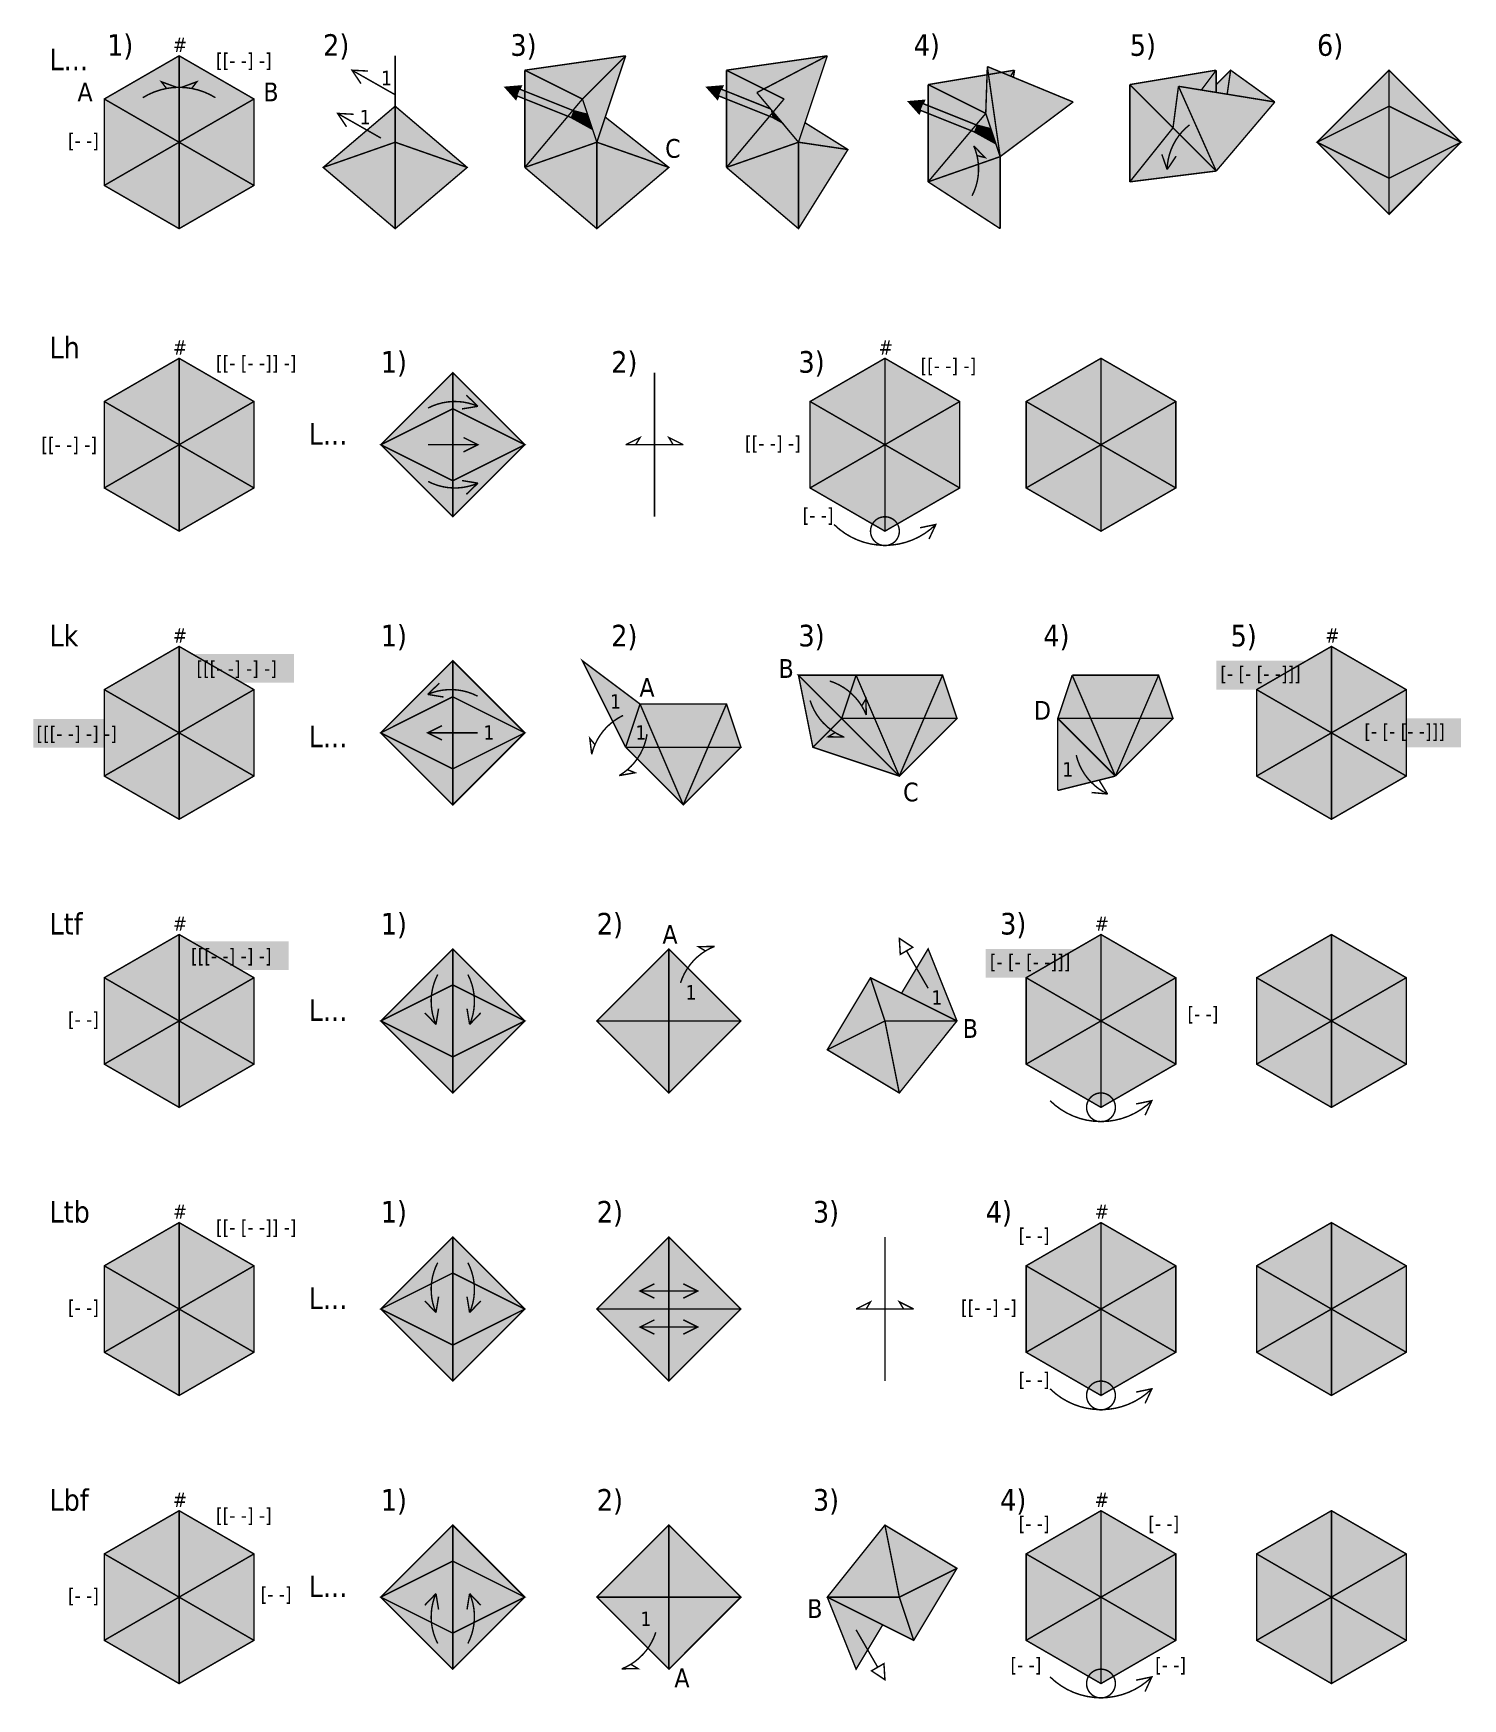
# Model space of a CAD drawing. Header units: inches. Extents: x -12.5 to 77.3, y -38.9 to 8.1.
# Drawn here: x 25.99 to 35.91, y -15.21 to -3.64 of the extents above; entities that cross this region are included whole.
import ezdxf

# ---------------------------------------------------------------- set-up
doc = ezdxf.new("R2010")
doc.units = ezdxf.units.IN
doc.header["$LTSCALE"] = 0.2
doc.header["$MEASUREMENT"] = 0
for name, pattern in [('crease . . . . .', [0.4, 0.2, -0.2]), ('mountain __ . . __ . .', [1.25, 0.5, -0.25, 0, -0.25, 0, -0.25]), ('valley __ __ __', [0.75, 0.5, -0.25])]:
    doc.linetypes.add(name, pattern=pattern)
for name, color, linetype in [('arrow-back', 250, 'Continuous'), ('edge', 7, 'Continuous'), ('face-1', 151, 'Continuous'), ('face-2', 91, 'Continuous'), ('face-3', 11, 'Continuous'), ('face-4', 191, 'Continuous'), ('face-5', 51, 'Continuous'), ('face-6', 33, 'Continuous'), ('face-7', 253, 'Continuous'), ('hinge', 250, 'crease . . . . .'), ('mountain', 12, 'mountain __ . . __ . .'), ('valley', 143, 'valley __ __ __'), ('z-labels', 94, 'Continuous'), ('z-pats', 251, 'Continuous')]:
    doc.layers.add(name, color=color, linetype=linetype)
doc.styles.add('labels', font='')
doc.styles.get('labels').set_extended_font_data('Tahoma')

msp = doc.modelspace()

# ---------------------------------------------------------------- linework, layer by layer
at = {"const_width": 0.01}
for points in [[(28.262257, -3.992866), (28.262257, -3.992866), (28.2, -3.9), (28.311647, -3.905914)], [(28.501215, -4.071093), (28.2, -3.9)], [(35.4, -4.65), (35.4, -4.15)], [(28.162257, -4.292866), (28.162257, -4.292866), (28.1, -4.2), (28.211647, -4.205914)], [(28.401215, -4.371093), (28.1, -4.2)], [(33.822559, -4.484091), (33.859327, -4.589676)], [(33.921734, -4.49691), (33.859327, -4.589676)], [(28.96425, -6.251295), (29.074574, -6.233162)], [(28.993873, -6.155783), (29.074574, -6.233162)], [(28.9, -6.75), (28.9, -6.25)], [(28.974574, -6.45), (28.974574, -6.45), (29.074574, -6.5), (28.974574, -6.55)], [(28.728159, -6.5), (29.074574, -6.5)], [(28.96425, -6.748705), (29.074574, -6.766838)], [(28.993873, -6.844217), (29.074574, -6.766838)], [(32.2062, -7.154834), (32.2062, -7.154834), (32.253553, -7.053553), (32.144117, -7.076439)], [(28.806127, -8.155783), (28.725426, -8.233162)], [(28.83575, -8.251295), (28.725426, -8.233162)], [(28.9, -8.75), (28.9, -8.25)], [(28.825426, -8.45), (28.825426, -8.45), (28.725426, -8.5), (28.825426, -8.55)], [(29.071841, -8.5), (28.725426, -8.5)], [(33.387234, -8.829323), (33.445716, -8.924613)], [(33.334395, -8.914224), (33.445716, -8.924613)], [(32.4, -10.5), (32.2, -10), (32.015385, -10.307692)], [(32.2, -10.273205), (32.05, -10.013397)], [(28.9, -10.75), (28.9, -10.25)], [(28.705783, -10.443873), (28.783162, -10.524574)], [(28.801295, -10.41425), (28.783162, -10.524574)], [(28.998705, -10.41425), (29.016838, -10.524574)], [(29.094217, -10.443873), (29.016838, -10.524574)], [(33.7062, -11.154834), (33.7062, -11.154834), (33.753553, -11.053553), (33.644117, -11.076439)], [(28.9, -12.75), (28.9, -12.25)], [(30.3, -12.325), (30.3, -12.325), (30.2, -12.375), (30.3, -12.425)], [(30.2, -12.375), (30.6, -12.375)], [(30.5, -12.325), (30.5, -12.325), (30.6, -12.375), (30.5, -12.425)], [(28.705783, -12.443873), (28.783162, -12.524574)], [(28.801295, -12.41425), (28.783162, -12.524574)], [(28.998705, -12.41425), (29.016838, -12.524574)], [(29.094217, -12.443873), (29.016838, -12.524574)], [(30.3, -12.675), (30.3, -12.675), (30.2, -12.625), (30.3, -12.575)], [(30.5, -12.675), (30.5, -12.675), (30.6, -12.625), (30.5, -12.575)], [(30.2, -12.625), (30.6, -12.625)], [(33.7062, -13.154834), (33.7062, -13.154834), (33.753553, -13.053553), (33.644117, -13.076439)], [(28.9, -14.75), (28.9, -14.25)], [(28.705783, -14.556127), (28.783162, -14.475426)], [(28.801295, -14.58575), (28.783162, -14.475426)], [(28.998705, -14.58575), (29.016838, -14.475426)], [(29.094217, -14.556127), (29.016838, -14.475426)], [(31.5, -14.5), (31.7, -15), (31.884615, -14.692308)], [(31.7, -14.726795), (31.85, -14.986603)], [(33.7062, -15.154834), (33.7062, -15.154834), (33.753553, -15.053553), (33.644117, -15.076439)]]:
    msp.add_lwpolyline(points, dxfattribs=at)
for points in [[(34.9, -4.4), (35.4, -3.9), (35.9, -4.4), (35.4, -4.9)], [(29.365824, -4.032416), (29.375109, -4.009205), (29.263691, -4.018489), (29.33797, -4.102052), (29.347254, -4.07884), (29.718645, -4.227397), (29.857695, -4.304147), (29.825382, -4.203618), (29.737215, -4.180973)], [(30.765824, -4.032416), (30.775109, -4.009205), (30.663691, -4.018489), (30.73797, -4.102052), (30.747254, -4.07884), (31.118645, -4.227397), (31.18817, -4.265772), (31.105608, -4.16833), (31.105608, -4.16833)], [(32.165824, -4.132416), (32.175109, -4.109205), (32.063691, -4.118489), (32.13797, -4.202052), (32.147254, -4.17884), (32.518645, -4.327397), (32.657695, -4.404147), (32.625382, -4.303618), (32.537215, -4.280973)], [(28.4, -6.5), (28.9, -6), (29.4, -6.5), (28.9, -7)], [(28.4, -8.5), (28.9, -8), (29.4, -8.5), (28.9, -9)], [(32.006699, -10.038397), (32.006699, -10.038397), (32, -9.926795), (32.093301, -9.988397)], [(28.4, -10.5), (28.9, -10), (29.4, -10.5), (28.9, -11)], [(29.9, -10.5), (30.4, -10), (30.9, -10.5), (30.4, -11)], [(32, -11), (31.5, -10.7), (31.8, -10.2), (32.4, -10.5)], [(28.4, -12.5), (28.9, -12), (29.4, -12.5), (28.9, -13)], [(29.9, -12.5), (30.4, -12), (30.9, -12.5), (30.4, -13)], [(28.4, -14.5), (28.9, -14), (29.4, -14.5), (28.9, -15)], [(29.9, -14.5), (30.4, -14), (30.9, -14.5), (30.4, -15)], [(31.9, -14), (32.4, -14.3), (32.1, -14.8), (31.5, -14.5)], [(31.893301, -14.961603), (31.893301, -14.961603), (31.9, -15.073205), (31.806699, -15.011603)]]:
    msp.add_lwpolyline(points, close=True, dxfattribs=at)
for points in [[(34.014492, -4.27972, 0.226312), (33.859327, -4.589676, -0.290796)], [(28.728159, -6.245236, -0.226312), (29.074574, -6.233162, 0.290796)], [(28.728159, -6.754764, 0.226312), (29.074574, -6.766838, -0.290796)], [(31.546447, -7.053553, 0.410434), (32.253553, -7.053553, -0.610292)], [(31.9, -7.2, 1), (31.9, -7, 1), (31.9, -7.2, -0.414214)], [(29.071841, -8.245236, 0.226312), (28.725426, -8.233162, -0.290796)], [(33.228159, -8.654764, 0.226312), (33.445716, -8.924613, -0.290796)], [(28.795236, -10.178159, 0.226312), (28.783162, -10.524574, -0.290796)], [(29.004764, -10.178159, -0.226312), (29.016838, -10.524574, 0.290796)], [(33.046447, -11.053553, 0.410434), (33.753553, -11.053553, -0.610292)], [(33.4, -11.2, 1), (33.4, -11, 1), (33.4, -11.2, -0.414214)], [(28.795236, -12.178159, 0.226312), (28.783162, -12.524574, -0.290796)], [(29.004764, -12.178159, -0.226312), (29.016838, -12.524574, 0.290796)], [(33.046447, -13.053553, 0.410434), (33.753553, -13.053553, -0.610292)], [(33.4, -13.2, 1), (33.4, -13, 1), (33.4, -13.2, -0.414214)], [(28.795236, -14.821841, -0.226312), (28.783162, -14.475426, 0.290796)], [(29.004764, -14.821841, 0.226312), (29.016838, -14.475426, -0.290796)], [(33.4, -15.2, 1), (33.4, -15, 1), (33.4, -15.2, -0.414214)], [(33.046447, -15.053553, 0.410434), (33.753553, -15.053553, -0.610292)]]:
    msp.add_lwpolyline(points, format="xyb", dxfattribs=at)
at = {"color": 254}
for points in [[(29.375109, -4.009205), (29.263691, -4.018489), (29.33797, -4.102052)], [(29.365824, -4.032416), (29.347254, -4.07884), (29.737215, -4.180973), (29.718645, -4.227397)], [(30.775109, -4.009205), (30.663691, -4.018489), (30.73797, -4.102052)], [(30.765824, -4.032416), (30.747254, -4.07884), (31.105608, -4.16833), (31.118645, -4.227397)], [(32.175109, -4.109205), (32.063691, -4.118489), (32.13797, -4.202052)], [(32.165824, -4.132416), (32.147254, -4.17884), (32.537215, -4.280973), (32.518645, -4.327397)], [(29.718645, -4.227397), (29.737215, -4.180973), (29.857695, -4.304147), (29.825382, -4.203618)], [(31.118645, -4.227397), (31.105608, -4.16833), (31.18817, -4.265772), (31.105608, -4.16833)], [(32.518645, -4.327397), (32.537215, -4.280973), (32.657695, -4.404147), (32.625382, -4.303618)], [(27.798617, -7.951597), (27.798617, -8.151597), (27.098617, -7.951597), (27.098617, -8.151597)], [(34.9, -8), (34.9, -8.2), (34.2, -8), (34.2, -8.2)], [(26.687706, -8.403494), (26.687706, -8.603494), (25.987706, -8.403494), (25.987706, -8.603494)], [(35.9, -8.4), (35.9, -8.6), (35.2, -8.4), (35.2, -8.6)], [(27.760959, -9.947473), (27.760959, -10.147473), (27.060959, -9.947473), (27.060959, -10.147473)], [(33.3, -10), (33.3, -10.2), (32.6, -10), (32.6, -10.2)]]:
    msp.add_solid(points, dxfattribs=at)
at = {"layer": 'arrow-back', "const_width": 0.01}
for points in [[(26.747794, -4.090698, -0.285476), (27.252206, -4.090698, 0.290796)], [(32.504764, -4.771841, 0.226312), (32.516838, -4.425426, -0.290796)], [(31.516914, -8.140219, -0.226312), (31.770404, -8.376634, 0.290796)], [(31.380888, -8.276245, 0.226312), (31.617303, -8.529735, -0.290796)], [(30.08196, -8.379361, 0.226312), (29.864452, -8.649249, -0.290796)], [(30.248413, -8.509412, -0.226312), (30.054896, -8.796989, 0.290796)], [(30.481089, -10.235944, -0.226312), (30.717504, -9.982454, 0.290796)], [(30.309115, -14.744464, -0.226312), (30.0727, -14.997954, 0.290796)]]:
    msp.add_lwpolyline(points, format="xyb", dxfattribs=at)
for points in [[(26.912368, -4.026554), (26.876947, -3.980236), (26.981926, -4.018699)], [(27.087632, -4.026554), (27.123053, -3.980236), (27.018074, -4.018699)], [(32.537574, -4.492285), (32.594217, -4.506127), (32.516838, -4.425426)], [(30.17, -6.5), (30.2, -6.45), (30.1, -6.5)], [(30.43, -6.5), (30.4, -6.45), (30.5, -6.5)], [(30.1, -6.5), (30.5, -6.5)], [(31.73779, -8.314695), (31.768055, -8.264854), (31.770404, -8.376634)], [(29.887978, -8.58332), (29.850969, -8.538261), (29.864452, -8.649249)], [(31.555364, -8.497121), (31.505523, -8.527386), (31.617303, -8.529735)], [(30.110922, -8.755023), (30.164909, -8.777056), (30.054896, -8.796989)], [(30.655565, -10.015068), (30.605724, -9.984803), (30.717504, -9.982454)], [(31.77, -12.5), (31.8, -12.45), (31.7, -12.5)], [(32.03, -12.5), (32, -12.45), (32.1, -12.5)], [(31.7, -12.5), (32.1, -12.5)], [(30.134639, -14.96534), (30.18448, -14.995605), (30.0727, -14.997954)]]:
    msp.add_lwpolyline(points, dxfattribs=at)
at = {"layer": 'edge', "const_width": 0.01}
for points in [[(27, -5), (27.519615, -4.7), (27.519615, -4.1), (27, -3.8), (26.480385, -4.1), (26.480385, -4.7)], [(28.5, -5), (28, -4.575), (28.5, -4.15), (29, -4.575)], [(27, -7.1), (27.519615, -6.8), (27.519615, -6.2), (27, -5.9), (26.480385, -6.2), (26.480385, -6.8)], [(31.9, -7.1), (32.419615, -6.8), (32.419615, -6.2), (31.9, -5.9), (31.380385, -6.2), (31.380385, -6.8)], [(33.4, -7.1), (33.919615, -6.8), (33.919615, -6.2), (33.4, -5.9), (32.880385, -6.2), (32.880385, -6.8)], [(27, -9.1), (27.519615, -8.8), (27.519615, -8.2), (27, -7.9), (26.480385, -8.2), (26.480385, -8.8)], [(35, -9.1), (35.519615, -8.8), (35.519615, -8.2), (35, -7.9), (34.480385, -8.2), (34.480385, -8.8)], [(27, -11.1), (27.519615, -10.8), (27.519615, -10.2), (27, -9.9), (26.480385, -10.2), (26.480385, -10.8)], [(33.4, -11.1), (33.919615, -10.8), (33.919615, -10.2), (33.4, -9.9), (32.880385, -10.2), (32.880385, -10.8)], [(35, -11.1), (35.519615, -10.8), (35.519615, -10.2), (35, -9.9), (34.480385, -10.2), (34.480385, -10.8)], [(27, -13.1), (27.519615, -12.8), (27.519615, -12.2), (27, -11.9), (26.480385, -12.2), (26.480385, -12.8)], [(33.4, -13.1), (33.919615, -12.8), (33.919615, -12.2), (33.4, -11.9), (32.880385, -12.2), (32.880385, -12.8)], [(35, -13.1), (35.519615, -12.8), (35.519615, -12.2), (35, -11.9), (34.480385, -12.2), (34.480385, -12.8)], [(27, -15.1), (27.519615, -14.8), (27.519615, -14.2), (27, -13.9), (26.480385, -14.2), (26.480385, -14.8)], [(33.4, -15.1), (33.919615, -14.8), (33.919615, -14.2), (33.4, -13.9), (32.880385, -14.2), (32.880385, -14.8)], [(35, -15.1), (35.519615, -14.8), (35.519615, -14.2), (35, -13.9), (34.480385, -14.2), (34.480385, -14.8)]]:
    msp.add_lwpolyline(points, close=True, dxfattribs=at)
for points in [[(30.1, -3.8), (29.4, -3.9)], [(30.1, -3.8), (29.9, -4.4)], [(31.5, -3.8), (30.8, -3.9)], [(31.011055, -4.055645), (31.5, -3.8)], [(31.5, -3.8), (31.3, -4.4)], [(29.4, -4.575), (29.4, -3.9)], [(30.8, -4.575), (30.8, -3.9)], [(32.8, -3.9), (32.2, -4)], [(32.6, -4.2), (32.611023, -3.874593)], [(32.611023, -3.874593), (33.206832, -4.120569)], [(32.8, -3.9), (32.791796, -3.949224)], [(34.2, -3.9), (33.6, -4)], [(34.2, -4), (34.3, -3.9), (34.606832, -4.120569)], [(34.2, -3.9), (34.2, -4.054342)], [(32.2, -4.675), (32.2, -4)], [(33.6, -4.675), (33.6, -4)], [(33.9, -4.3), (33.938006, -4.011692)], [(33.938006, -4.011692), (34.606832, -4.120569)], [(31.011055, -4.055645), (31.3, -4.4)], [(33.206832, -4.120569), (32.7, -4.5)], [(34.2, -4.6), (34.606832, -4.120569)], [(29.4, -4.575), (29.9, -5), (30.4, -4.575), (29.958242, -4.225275)], [(30.8, -4.575), (31.3, -5), (31.643191, -4.450859), (31.345158, -4.264527)], [(32.7, -5), (32.7, -4.5)], [(33.6, -4.675), (34.2, -4.6)], [(32.7, -5), (32.2, -4.675)], [(30.3, -6), (30.3, -7)], [(30.1, -8.6), (29.8, -8), (30.2, -8.3)], [(31.6, -8.4), (31.3, -8.1), (31.7, -8.1)], [(31.3, -8.1), (31.4, -8.6), (32, -8.8)], [(31.7, -8.1), (32.3, -8.1), (32.4, -8.4), (31.6, -8.4)], [(33.1, -8.4), (33.2, -8.1)], [(33.2, -8.1), (33.8, -8.1), (33.9, -8.4), (33.1, -8.4)], [(30.2, -8.3), (30.8, -8.3), (30.9, -8.6), (30.1, -8.6)], [(31.6, -8.4), (32, -8.8), (32.4, -8.4)], [(33.1, -8.4), (33.1, -8.9)], [(33.5, -8.8), (33.9, -8.4)], [(30.1, -8.6), (30.5, -9), (30.9, -8.6)], [(33.1, -8.9), (33.5, -8.8)], [(31.9, -12), (31.9, -13)]]:
    msp.add_lwpolyline(points, dxfattribs=at)
at = {"layer": 'face-1'}
for points in [[(26.480385, -4.1), (27, -4.4), (27, -3.8)], [(27, -3.8), (27, -4.4), (27.519615, -4.1)], [(26.480385, -4.7), (27, -4.4), (26.480385, -4.1)], [(27.519615, -4.1), (27, -4.4), (27.519615, -4.7)], [(28, -4.575), (28.5, -4.4), (28.5, -4.15)], [(28.5, -4.15), (28.5, -4.4), (29, -4.575)], [(29.8, -4.1), (29.9, -4.4), (30.4, -4.575)], [(35.4, -4.65), (35.4, -4.15), (34.9, -4.4)], [(31.345158, -4.264527), (31.3, -4.4), (31.643191, -4.450859)], [(27, -5), (27, -4.4), (26.480385, -4.7)], [(27.519615, -4.7), (27, -4.4), (27, -5)], [(28.5, -5), (28.5, -4.4), (28, -4.575)], [(29, -4.575), (28.5, -4.4), (28.5, -5)], [(29.9, -5), (29.9, -4.4), (29.4, -4.575)], [(30.4, -4.575), (29.9, -4.4), (29.9, -5)], [(31.3, -5), (31.3, -4.4), (30.8, -4.575)], [(31.643191, -4.450859), (31.3, -4.4), (31.3, -5)], [(32.7, -5), (32.7, -4.5), (32.2, -4.675)], [(34.9, -4.4), (35.4, -4.65), (35.4, -4.9)], [(26.480385, -6.2), (27, -6.5), (27, -5.9)], [(27, -5.9), (27, -6.5), (27.519615, -6.2)], [(31.380385, -6.2), (31.9, -6.5), (31.9, -5.9)], [(31.9, -5.9), (31.9, -6.5), (32.419615, -6.2)], [(26.480385, -6.8), (27, -6.5), (26.480385, -6.2)], [(27.519615, -6.2), (27, -6.5), (27.519615, -6.8)], [(31.380385, -6.8), (31.9, -6.5), (31.380385, -6.2)], [(32.419615, -6.2), (31.9, -6.5), (32.419615, -6.8)], [(33.919615, -6.2), (33.4, -6.5), (33.919615, -6.8)], [(28.9, -6.75), (28.9, -6.25), (28.4, -6.5)], [(27, -7.1), (27, -6.5), (26.480385, -6.8)], [(27.519615, -6.8), (27, -6.5), (27, -7.1)], [(28.4, -6.5), (28.9, -6.75), (28.9, -7)], [(26.480385, -8.2), (27, -8.5), (27, -7.9)], [(27, -7.9), (27, -8.5), (27.519615, -8.2)], [(29.8, -8), (30.1, -8.6), (30.2, -8.3)], [(26.480385, -8.8), (27, -8.5), (26.480385, -8.2)], [(27.519615, -8.2), (27, -8.5), (27.519615, -8.8)], [(31.3, -8.1), (31.6, -8.4), (31.7, -8.1)], [(31.3, -8.1), (31.4, -8.6), (31.6, -8.4)], [(34.480385, -8.8), (35, -8.5), (34.480385, -8.2)], [(28.9, -8.75), (28.9, -8.25), (28.4, -8.5)], [(31.6, -8.4), (31.4, -8.6), (32, -8.8)], [(33.1, -8.4), (33.1, -8.9), (33.5, -8.8)], [(27, -9.1), (27, -8.5), (26.480385, -8.8)], [(27.519615, -8.8), (27, -8.5), (27, -9.1)], [(28.4, -8.5), (28.9, -8.75), (28.9, -9)], [(26.480385, -10.2), (27, -10.5), (27, -9.9)], [(27, -9.9), (27, -10.5), (27.519615, -10.2)], [(32.880385, -10.2), (33.4, -10.5), (33.4, -9.9)], [(33.4, -9.9), (33.4, -10.5), (33.919615, -10.2)], [(35, -9.9), (35, -10.5), (35.519615, -10.2)], [(29.9, -10.5), (30.4, -10.5), (30.4, -10)], [(30.4, -10), (30.4, -10.5), (30.9, -10.5)], [(26.480385, -10.8), (27, -10.5), (26.480385, -10.2)], [(27.519615, -10.2), (27, -10.5), (27.519615, -10.8)], [(28.9, -10.75), (28.9, -10.25), (28.4, -10.5)], [(31.5, -10.7), (31.9, -10.5), (31.8, -10.2)], [(31.9, -10.5), (31.8, -10.2), (32.4, -10.5)], [(32.880385, -10.8), (33.4, -10.5), (32.880385, -10.2)], [(27, -11.1), (27, -10.5), (26.480385, -10.8)], [(27.519615, -10.8), (27, -10.5), (27, -11.1)], [(28.4, -10.5), (28.9, -10.75), (28.9, -11)], [(30.4, -11), (30.4, -10.5), (29.9, -10.5)], [(31.9, -10.5), (32, -11), (31.5, -10.7)], [(35, -11.1), (35, -10.5), (34.480385, -10.8)], [(26.480385, -12.2), (27, -12.5), (27, -11.9)], [(27, -11.9), (27, -12.5), (27.519615, -12.2)], [(29.9, -12.5), (30.4, -12.5), (30.4, -12)], [(30.4, -12), (30.4, -12.5), (30.9, -12.5)], [(26.480385, -12.8), (27, -12.5), (26.480385, -12.2)], [(27.519615, -12.2), (27, -12.5), (27.519615, -12.8)], [(28.9, -12.75), (28.9, -12.25), (28.4, -12.5)], [(32.880385, -12.8), (33.4, -12.5), (32.880385, -12.2)], [(33.919615, -12.2), (33.4, -12.5), (33.919615, -12.8)], [(35.519615, -12.2), (35, -12.5), (35.519615, -12.8)], [(27, -13.1), (27, -12.5), (26.480385, -12.8)], [(27.519615, -12.8), (27, -12.5), (27, -13.1)], [(28.4, -12.5), (28.9, -12.75), (28.9, -13)], [(30.4, -13), (30.4, -12.5), (29.9, -12.5)], [(26.480385, -14.2), (27, -14.5), (27, -13.9)], [(27, -13.9), (27, -14.5), (27.519615, -14.2)], [(34.480385, -14.2), (35, -14.5), (35, -13.9)], [(35, -13.9), (35, -14.5), (35.519615, -14.2)], [(26.480385, -14.8), (27, -14.5), (26.480385, -14.2)], [(27.519615, -14.2), (27, -14.5), (27.519615, -14.8)], [(35.519615, -14.2), (35, -14.5), (35.519615, -14.8)], [(28.9, -14.75), (28.9, -14.25), (28.4, -14.5)], [(27, -15.1), (27, -14.5), (26.480385, -14.8)], [(27.519615, -14.8), (27, -14.5), (27, -15.1)], [(28.4, -14.5), (28.9, -14.75), (28.9, -15)], [(35.519615, -14.8), (35, -14.5), (35, -15.1)]]:
    msp.add_solid(points, dxfattribs=at)
at = {"layer": 'face-2'}
for points in [[(32.611023, -3.874593), (32.6, -4.2), (32.7, -4.5)], [(33.938006, -4.011692), (33.9, -4.3), (34.2, -4.6)], [(34.606832, -4.120569), (34.2, -4.6), (33.938006, -4.011692)], [(31.9, -7.1), (31.9, -6.5), (31.380385, -6.8)], [(32, -8.8), (31.6, -8.4), (32.4, -8.4)], [(33.5, -8.8), (33.1, -8.4), (33.9, -8.4)], [(30.5, -9), (30.1, -8.6), (30.9, -8.6)], [(34.480385, -10.2), (35, -10.5), (35, -9.9)], [(32.015385, -10.307692), (32.2, -10), (32.4, -10.5)], [(34.480385, -10.8), (35, -10.5), (34.480385, -10.2)], [(35.519615, -10.2), (35, -10.5), (35.519615, -10.8)], [(32.880385, -12.2), (33.4, -12.5), (33.4, -11.9)], [(33.4, -11.9), (33.4, -12.5), (33.919615, -12.2)], [(33.4, -13.1), (33.4, -12.5), (32.880385, -12.8)], [(33.919615, -14.2), (33.4, -14.5), (33.919615, -14.8)], [(30.4, -15), (30.4, -14.5), (29.9, -14.5)], [(32, -14.5), (32.1, -14.8), (31.5, -14.5)], [(33.919615, -14.8), (33.4, -14.5), (33.4, -15.1)]]:
    msp.add_solid(points, dxfattribs=at)
at = {"layer": 'face-3'}
for points in [[(30.1, -3.8), (29.8, -4.1), (29.4, -3.9)], [(30.1, -3.8), (29.9, -4.4), (29.8, -4.1)], [(31.5, -3.8), (31.2, -4.1), (30.8, -3.9)], [(31.5, -3.8), (31.3, -4.4), (31.011055, -4.055645)], [(29.4, -3.9), (29.4, -4.575), (29.8, -4.1)], [(30.8, -3.9), (30.8, -4.575), (31.2, -4.1)], [(32.8, -3.9), (32.6, -4.2), (32.2, -4)], [(32.8, -3.9), (32.6, -4.2), (32.791796, -3.949224)], [(33.206832, -4.120569), (32.7, -4.5), (32.611023, -3.874593)], [(34.2, -3.9), (33.9, -4.3), (33.6, -4)], [(34.9, -4.4), (35.4, -4.15), (35.4, -3.9)], [(35.4, -3.9), (35.4, -4.15), (35.9, -4.4)], [(32.2, -4), (32.2, -4.675), (32.6, -4.2)], [(33.6, -4), (33.6, -4.675), (33.9, -4.3)], [(29.9, -4.4), (29.8, -4.1), (29.4, -4.575)], [(31.3, -4.4), (31.2, -4.1), (30.8, -4.575)], [(32.7, -4.5), (32.6, -4.2), (32.2, -4.675)], [(34.2, -4.6), (33.9, -4.3), (33.6, -4.675)], [(28.4, -6.5), (28.9, -6.25), (28.9, -6)], [(28.9, -6), (28.9, -6.25), (29.4, -6.5)], [(32.419615, -6.8), (31.9, -6.5), (31.9, -7.1)], [(28.4, -8.5), (28.9, -8.25), (28.9, -8)], [(28.9, -8), (28.9, -8.25), (29.4, -8.5)], [(28.4, -10.5), (28.9, -10.25), (28.9, -10)], [(28.9, -10), (28.9, -10.25), (29.4, -10.5)], [(35.519615, -10.8), (35, -10.5), (35, -11.1)], [(34.480385, -12.2), (35, -12.5), (35, -11.9)], [(35, -11.9), (35, -12.5), (35.519615, -12.2)], [(28.4, -12.5), (28.9, -12.25), (28.9, -12)], [(28.9, -12), (28.9, -12.25), (29.4, -12.5)], [(33.919615, -12.8), (33.4, -12.5), (33.4, -13.1)], [(32.880385, -14.2), (33.4, -14.5), (33.4, -13.9)], [(33.4, -13.9), (33.4, -14.5), (33.919615, -14.2)], [(28.4, -14.5), (28.9, -14.25), (28.9, -14)], [(28.9, -14), (28.9, -14.25), (29.4, -14.5)], [(29.9, -14.5), (30.4, -14.5), (30.4, -14)], [(30.4, -14), (30.4, -14.5), (30.9, -14.5)], [(31.5, -14.5), (32, -14.5), (31.9, -14)], [(32, -14.5), (31.9, -14), (32.4, -14.3)], [(32.880385, -14.8), (33.4, -14.5), (32.880385, -14.2)], [(32.4, -14.3), (32, -14.5), (32.1, -14.8)], [(30.9, -14.5), (30.4, -14.5), (30.4, -15)], [(33.4, -15.1), (33.4, -14.5), (32.880385, -14.8)]]:
    msp.add_solid(points, dxfattribs=at)
at = {"layer": 'face-4'}
for points in [[(34.480385, -14.8), (35, -14.5), (34.480385, -14.2)], [(31.884615, -14.692308), (31.7, -15), (31.5, -14.5)], [(35, -15.1), (35, -14.5), (34.480385, -14.8)]]:
    msp.add_solid(points, dxfattribs=at)
at = {"layer": 'face-5'}
for points in [[(34.2, -3.9), (33.9, -4.3), (34.2, -4.054342)], [(34.27618, -4.066743), (34.606832, -4.120569), (34.3, -3.9)], [(35.4, -4.15), (35.9, -4.4), (35.4, -4.65)], [(35.4, -4.9), (35.4, -4.65), (35.9, -4.4)], [(32.880385, -6.2), (33.4, -6.5), (33.4, -5.9)], [(33.4, -5.9), (33.4, -6.5), (33.919615, -6.2)], [(32.880385, -6.8), (33.4, -6.5), (32.880385, -6.2)], [(28.9, -6.25), (29.4, -6.5), (28.9, -6.75)], [(28.9, -7), (28.9, -6.75), (29.4, -6.5)], [(32.3, -8.1), (32, -8.8), (32.4, -8.4), (32, -8.8)], [(33.8, -8.1), (33.5, -8.8), (33.9, -8.4), (33.5, -8.8)], [(28.9, -8.25), (29.4, -8.5), (28.9, -8.75)], [(30.8, -8.3), (30.5, -9), (30.9, -8.6), (30.5, -9)], [(28.9, -9), (28.9, -8.75), (29.4, -8.5)], [(35, -9.1), (35, -8.5), (34.480385, -8.8)], [(28.9, -10.25), (29.4, -10.5), (28.9, -10.75)], [(28.9, -11), (28.9, -10.75), (29.4, -10.5)], [(30.9, -10.5), (30.4, -10.5), (30.4, -11)], [(32.4, -10.5), (31.9, -10.5), (32, -11)], [(33.4, -11.1), (33.4, -10.5), (32.880385, -10.8)], [(28.9, -12.25), (29.4, -12.5), (28.9, -12.75)], [(34.480385, -12.8), (35, -12.5), (34.480385, -12.2)], [(28.9, -13), (28.9, -12.75), (29.4, -12.5)], [(30.9, -12.5), (30.4, -12.5), (30.4, -13)], [(28.9, -14.25), (29.4, -14.5), (28.9, -14.75)], [(28.9, -15), (28.9, -14.75), (29.4, -14.5)]]:
    msp.add_solid(points, dxfattribs=at)
at = {"layer": 'face-6'}
for points in [[(34.3, -3.9), (34.2, -4), (34.272419, -4.066131), (34.2, -4.054342)], [(34.480385, -8.2), (35, -8.5), (35, -7.9)], [(35, -7.9), (35, -8.5), (35.519615, -8.2)], [(31.7, -8.1), (31.6, -8.4), (31.7, -8.1), (32, -8.8)], [(32, -8.8), (31.7, -8.1), (32, -8.8), (32.3, -8.1)], [(33.2, -8.1), (33.1, -8.4), (33.2, -8.1), (33.5, -8.8)], [(33.5, -8.8), (33.2, -8.1), (33.5, -8.8), (33.8, -8.1)], [(35.519615, -8.2), (35, -8.5), (35.519615, -8.8)], [(30.2, -8.3), (30.1, -8.6), (30.2, -8.3), (30.5, -9)], [(30.5, -9), (30.2, -8.3), (30.5, -9), (30.8, -8.3)], [(35.519615, -8.8), (35, -8.5), (35, -9.1)], [(33.919615, -10.2), (33.4, -10.5), (33.919615, -10.8)], [(33.919615, -10.8), (33.4, -10.5), (33.4, -11.1)]]:
    msp.add_solid(points, dxfattribs=at)
at = {"layer": 'face-7'}
for points in [[(33.4, -7.1), (33.4, -6.5), (32.880385, -6.8)], [(33.919615, -6.8), (33.4, -6.5), (33.4, -7.1)], [(35, -13.1), (35, -12.5), (34.480385, -12.8)], [(35.519615, -12.8), (35, -12.5), (35, -13.1)]]:
    msp.add_solid(points, dxfattribs=at)
at = {"layer": 'hinge', "const_width": 0.01}
for points in [[(31.9, -5.9), (31.9, -6.5)], [(33.4, -5.9), (33.4, -6.5)], [(31.380385, -6.2), (31.9, -6.5)], [(32.419615, -6.2), (31.9, -6.5)], [(32.880385, -6.2), (33.4, -6.5)], [(33.919615, -6.2), (33.4, -6.5)], [(31.9, -6.5), (31.380385, -6.8)], [(31.9, -6.5), (32.419615, -6.8)], [(31.9, -7.1), (31.9, -6.5)], [(33.4, -6.5), (32.880385, -6.8)], [(33.4, -6.5), (33.919615, -6.8)], [(33.4, -7.1), (33.4, -6.5)], [(35, -7.9), (35, -8.5)], [(34.480385, -8.2), (35, -8.5)], [(35.519615, -8.2), (35, -8.5)], [(30.1, -8.6), (30.2, -8.3)], [(35, -8.5), (34.480385, -8.8)], [(35, -8.5), (35.519615, -8.8)], [(35, -9.1), (35, -8.5)], [(33.4, -9.9), (33.4, -10.5)], [(35, -9.9), (35, -10.5)], [(32.880385, -10.2), (33.4, -10.5)], [(33.919615, -10.2), (33.4, -10.5)], [(34.480385, -10.2), (35, -10.5)], [(35.519615, -10.2), (35, -10.5)], [(33.4, -10.5), (32.880385, -10.8)], [(33.4, -10.5), (33.919615, -10.8)], [(33.4, -11.1), (33.4, -10.5)], [(35, -10.5), (34.480385, -10.8)], [(35, -10.5), (35.519615, -10.8)], [(35, -11.1), (35, -10.5)], [(33.4, -11.9), (33.4, -12.5)], [(35, -11.9), (35, -12.5)], [(32.880385, -12.2), (33.4, -12.5)], [(33.919615, -12.2), (33.4, -12.5)], [(34.480385, -12.2), (35, -12.5)], [(35.519615, -12.2), (35, -12.5)], [(33.4, -12.5), (32.880385, -12.8)], [(33.4, -12.5), (33.919615, -12.8)], [(33.4, -13.1), (33.4, -12.5)], [(35, -12.5), (34.480385, -12.8)], [(35, -12.5), (35.519615, -12.8)], [(35, -13.1), (35, -12.5)], [(33.4, -13.9), (33.4, -14.5)], [(35, -13.9), (35, -14.5)], [(32.880385, -14.2), (33.4, -14.5)], [(33.919615, -14.2), (33.4, -14.5)], [(34.480385, -14.2), (35, -14.5)], [(35.519615, -14.2), (35, -14.5)], [(33.4, -14.5), (32.880385, -14.8)], [(33.4, -14.5), (33.919615, -14.8)], [(33.4, -15.1), (33.4, -14.5)], [(35, -14.5), (34.480385, -14.8)], [(35, -14.5), (35.519615, -14.8)], [(35, -15.1), (35, -14.5)]]:
    msp.add_lwpolyline(points, dxfattribs=at)
at = {"layer": 'mountain', "const_width": 0.01}
for points in [[(27, -3.8), (27, -4.4)], [(28.5, -3.8), (28.5, -4.4)], [(32.611023, -3.874593), (32.7, -4.5)], [(33.938006, -4.011692), (34.2, -4.6)], [(27, -4.4), (26.480385, -4.7)], [(27, -4.4), (27.519615, -4.7)], [(27, -5), (27, -4.4)], [(28, -4.575), (28.5, -4.4)], [(28.5, -5), (28.5, -4.4)], [(29, -4.575), (28.5, -4.4)], [(29.4, -4.575), (29.9, -4.4)], [(29.9, -5), (29.9, -4.4)], [(30.4, -4.575), (29.9, -4.4)], [(30.8, -4.575), (31.3, -4.4)], [(31.3, -5), (31.3, -4.4)], [(31.643191, -4.450859), (31.3, -4.4)], [(32.2, -4.675), (32.7, -4.5)], [(27, -5.9), (27, -6.5)], [(27, -6.5), (26.480385, -6.8)], [(27, -6.5), (27.519615, -6.8)], [(27, -7.1), (27, -6.5)], [(27, -7.9), (27, -8.5)], [(31.6, -8.4), (31.7, -8.1)], [(31.6, -8.4), (31.4, -8.6)], [(27, -8.5), (26.480385, -8.8)], [(27, -8.5), (27.519615, -8.8)], [(27, -9.1), (27, -8.5)], [(27, -9.9), (27, -10.5)], [(27, -10.5), (26.480385, -10.8)], [(27, -10.5), (27.519615, -10.8)], [(27, -11.1), (27, -10.5)], [(27, -11.9), (27, -12.5)], [(27, -12.5), (26.480385, -12.8)], [(27, -12.5), (27.519615, -12.8)], [(27, -13.1), (27, -12.5)], [(27, -13.9), (27, -14.5)], [(27, -14.5), (26.480385, -14.8)], [(27, -14.5), (27.519615, -14.8)], [(27, -15.1), (27, -14.5)]]:
    msp.add_lwpolyline(points, dxfattribs=at)
at = {"layer": 'valley', "const_width": 0.01}
for points in [[(29.8, -4.1), (30.1, -3.8)], [(29.4, -3.9), (29.8, -4.1)], [(30.8, -3.9), (31.2, -4.1)], [(32.8, -3.9), (32.772496, -3.941256)], [(34.2, -3.9), (34.096839, -4.037548)], [(34.3, -3.9), (34.27618, -4.066743)], [(35.4, -3.9), (35.4, -4.15)], [(32.2, -4), (32.6, -4.2)], [(33.6, -4), (33.9, -4.3)], [(26.480385, -4.1), (27, -4.4)], [(27.519615, -4.1), (27, -4.4)], [(29.8, -4.1), (29.4, -4.575)], [(29.8, -4.1), (29.9, -4.4)], [(31.2, -4.1), (30.8, -4.575)], [(32.6, -4.2), (32.2, -4.675)], [(32.7, -4.5), (32.6, -4.2)], [(33.9, -4.3), (33.6, -4.675)], [(34.2, -4.6), (33.9, -4.3)], [(35.4, -4.9), (35.4, -4.65)], [(28.9, -6), (28.9, -6.25)], [(26.480385, -6.2), (27, -6.5)], [(27.519615, -6.2), (27, -6.5)], [(28.9, -7), (28.9, -6.75)], [(28.9, -8), (28.9, -8.25)], [(26.480385, -8.2), (27, -8.5)], [(27.519615, -8.2), (27, -8.5)], [(31.7, -8.1), (32, -8.8)], [(32.3, -8.1), (32, -8.8)], [(33.2, -8.1), (33.5, -8.8)], [(33.8, -8.1), (33.5, -8.8)], [(30.2, -8.3), (30.5, -9)], [(30.8, -8.3), (30.5, -9)], [(33.1, -8.4), (33.5, -8.8)], [(28.9, -9), (28.9, -8.75)], [(28.9, -10), (28.9, -10.25)], [(30.4, -10), (30.4, -11)], [(26.480385, -10.2), (27, -10.5)], [(27.519615, -10.2), (27, -10.5)], [(32, -11), (31.9, -10.5), (31.8, -10.2)], [(29.9, -10.5), (30.9, -10.5)], [(31.5, -10.7), (31.9, -10.5), (32.4, -10.5)], [(28.9, -11), (28.9, -10.75)], [(28.9, -12), (28.9, -12.25)], [(30.4, -12), (30.4, -13)], [(26.480385, -12.2), (27, -12.5)], [(27.519615, -12.2), (27, -12.5)], [(29.9, -12.5), (30.9, -12.5)], [(28.9, -13), (28.9, -12.75)], [(28.9, -14), (28.9, -14.25)], [(30.4, -14), (30.4, -15)], [(31.9, -14), (32, -14.5), (32.1, -14.8)], [(26.480385, -14.2), (27, -14.5)], [(27.519615, -14.2), (27, -14.5)], [(32.4, -14.3), (32, -14.5), (31.5, -14.5)], [(29.9, -14.5), (30.9, -14.5)], [(28.9, -15), (28.9, -14.75)]]:
    msp.add_lwpolyline(points, dxfattribs=at)
for points in [[(35.9, -4.4), (35.4, -4.15), (34.9, -4.4), (35.4, -4.65)], [(29.4, -6.5), (28.9, -6.25), (28.4, -6.5), (28.9, -6.75)], [(29.4, -8.5), (28.9, -8.25), (28.4, -8.5), (28.9, -8.75)], [(29.4, -10.5), (28.9, -10.25), (28.4, -10.5), (28.9, -10.75)], [(29.4, -12.5), (28.9, -12.25), (28.4, -12.5), (28.9, -12.75)], [(29.4, -14.5), (28.9, -14.25), (28.4, -14.5), (28.9, -14.75)]]:
    msp.add_lwpolyline(points, close=True, dxfattribs=at)

# ---------------------------------------------------------------- texts
at = {"style": 'labels'}
for s, height, p in [('#', 0.1, (26.956663, -3.773639)), ('L...', 0.15, (26.1, -3.9)), ('1', 0.1, (28.401782, -4.003994)), ('1', 0.1, (28.253577, -4.276033)), ('Lh', 0.15, (26.1, -5.9)), ('#', 0.1, (26.956663, -5.873639)), ('#', 0.1, (31.856663, -5.873639)), ('L...', 0.15, (27.9, -6.5)), ('Lk', 0.15, (26.1, -7.9)), ('#', 0.1, (26.956663, -7.873639)), ('#', 0.1, (34.956663, -7.873639)), ('1', 0.1, (29.992262, -8.332255)), ('L...', 0.15, (27.9, -8.6)), ('1', 0.1, (29.113442, -8.547966)), ('1', 0.1, (30.168026, -8.547966)), ('1', 0.1, (33.132047, -8.803623)), ('Ltf', 0.15, (26.1, -9.9)), ('#', 0.1, (26.956663, -9.873639)), ('#', 0.1, (33.356663, -9.873639)), ('1', 0.1, (30.516491, -10.351405)), ('1', 0.1, (32.223686, -10.387728)), ('L...', 0.15, (27.9, -10.5)), ('Ltb', 0.15, (26.1, -11.9)), ('#', 0.1, (26.956663, -11.873639)), ('#', 0.1, (33.356663, -11.873639)), ('L...', 0.15, (27.9, -12.5)), ('Lbf', 0.15, (26.1, -13.9)), ('#', 0.1, (26.956663, -13.873639)), ('#', 0.1, (33.356663, -13.873639)), ('L...', 0.15, (27.9, -14.5)), ('1', 0.1, (30.203016, -14.70087))]:
    msp.add_text(s, height=height, dxfattribs=at).set_placement(p)
at = {"layer": 'z-labels', "style": 'labels'}
for s, height, p in [('1)', 0.15, (26.5, -3.8)), ('2)', 0.15, (28, -3.8)), ('3)', 0.15, (29.3, -3.8)), ('4)', 0.15, (32.1, -3.8)), ('5)', 0.15, (33.6, -3.8)), ('6)', 0.15, (34.9, -3.8)), ('A', 0.13, (26.294519, -4.115548)), ('B', 0.13, (27.584735, -4.115548)), ('C', 0.13, (30.374363, -4.507839)), ('1)', 0.15, (28.4, -6)), ('2)', 0.15, (30, -6)), ('3)', 0.15, (31.3, -6)), ('1)', 0.15, (28.4, -7.9)), ('2)', 0.15, (30, -7.9)), ('3)', 0.15, (31.3, -7.9)), ('4)', 0.15, (33, -7.9)), ('5)', 0.15, (34.3, -7.9)), ('B', 0.13, (31.161839, -8.118374)), ('A', 0.13, (30.19564, -8.249138)), ('D', 0.13, (32.934416, -8.40896)), ('C', 0.13, (32.026334, -8.975604)), ('1)', 0.15, (28.4, -9.9)), ('2)', 0.15, (29.9, -9.9)), ('3)', 0.15, (32.7, -9.9)), ('A', 0.13, (30.355462, -9.963597)), ('B', 0.13, (32.440419, -10.617416)), ('1)', 0.15, (28.4, -11.9)), ('2)', 0.15, (29.9, -11.9)), ('3)', 0.15, (31.4, -11.9)), ('4)', 0.15, (32.6, -11.9)), ('1)', 0.15, (28.4, -13.9)), ('2)', 0.15, (29.9, -13.9)), ('3)', 0.15, (31.4, -13.9)), ('4)', 0.15, (32.7, -13.9)), ('B', 0.13, (31.361046, -14.644308)), ('A', 0.13, (30.438491, -15.125214))]:
    msp.add_text(s, height=height, dxfattribs=at).set_placement(p)
at = {"layer": 'z-pats', "style": 'labels'}
for s, p in [('[[- -] -]', (27.255793, -3.881135)), ('[- -]', (26.228328, -4.437995)), ('[[- [- -]] -]', (27.255793, -5.981135)), ('[[- -] -]', (32.147157, -6.000337)), ('[[- -] -]', (26.043597, -6.54741)), ('[[- -] -]', (30.928328, -6.537995)), ('[- -]', (31.328328, -7.037995)), ('[[[- -] -] -]', (27.120234, -8.101444)), ('[- [- [- -]]]', (34.228328, -8.137995)), ('[- [- [- -]]]', (35.228328, -8.537995)), ('[[[- -] -] -]', (26.009322, -8.55334)), ('[[[- -] -] -]', (27.082576, -10.097319)), ('[- [- [- -]]]', (32.628328, -10.137995)), ('[- -]', (34, -10.5)), ('[- -]', (26.228328, -10.537995)), ('[[- [- -]] -]', (27.255793, -11.981135)), ('[- -]', (32.828328, -12.037995)), ('[- -]', (26.228328, -12.537995)), ('[[- -] -]', (32.428328, -12.537995)), ('[- -]', (32.828328, -13.037995)), ('[[- -] -]', (27.255793, -13.981135)), ('[- -]', (32.828328, -14.037995)), ('[- -]', (33.728328, -14.037995)), ('[- -]', (26.228328, -14.537995)), ('[- -]', (27.565986, -14.52858)), ('[- -]', (32.771841, -15.019166)), ('[- -]', (33.775401, -15.019166))]:
    msp.add_text(s, height=0.1, dxfattribs=at).set_placement(p)

doc.saveas('drawing.dxf')
